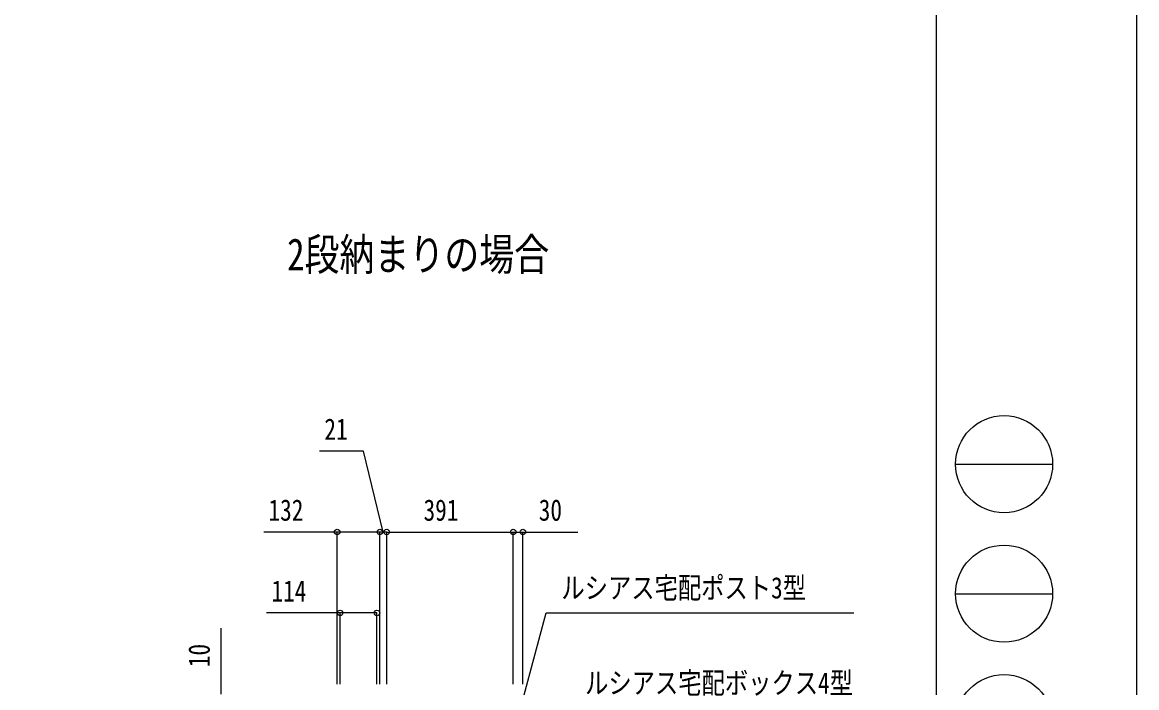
# Model space of a CAD drawing. Units: millimetres, scale not verified. Extents: x -8418 to 8410, y -5948 to 5940.
# Drawn here: x 4966 to 8410, y -1991 to 65 of the extents above; entities that cross this region are included whole.
import ezdxf
from ezdxf.enums import TextEntityAlignment as Align

# ---------------------------------------------------------------- set-up
doc = ezdxf.new("R2010")
doc.units = ezdxf.units.MM
doc.header["$LTSCALE"] = 30
for name, color, linetype in [('0-1_USER1', 3, 'Continuous'), ('0-5_YKK_D', 6, 'Continuous'), ('0-6_YKK_ZWAK', 7, 'Continuous')]:
    doc.layers.add(name, color=color, linetype=linetype)
doc.styles.add('ＭＳ ゴシック', font='')
doc.styles.get('ＭＳ ゴシック').set_extended_font_data('MS Gothic')

msp = doc.modelspace()

# ---------------------------------------------------------------- linework, layer by layer
at = {"layer": '0-5_YKK_D'}
for p, q in [((5939.04, -1979.8), (5939.04, -1508.8)), ((6071.04, -1509.8), (6037.04, -1509.8)), ((6071.04, -1979.8), (6071.04, -1508.8)), ((6071.04, -1979.8), (6071.04, -1508.8)), ((6092.04, -1509.8), (6071.04, -1509.8)), ((6092.04, -1509.8), (6071.04, -1509.8)), ((6092.04, -1979.8), (6092.04, -1508.8)), ((6092.04, -1979.8), (6092.04, -1508.8)), ((6092.04, -1509.8), (6126.04, -1509.8)), ((6092.04, -1509.8), (6483.04, -1509.8)), ((6483.04, -1979.8), (6483.04, -1508.8)), ((6483.04, -1979.8), (6483.04, -1508.8)), ((6513.04, -1979.8), (6513.04, -1508.8)), ((5948.04, -1979.8), (5948.04, -1758.8)), ((6062.04, -1979.8), (6062.04, -1758.8)), ((5580.04, -2010.3), (5580.04, -1806.7))]:
    msp.add_line(p, q, dxfattribs=at)
for points in [[(6081.54, -1509.8), (6020.04, -1259.8), (5884.44, -1259.8)], [(6071.04, -1509.8), (5939.04, -1509.8), (5711.84, -1509.8)], [(6483.04, -1509.8), (6513.04, -1509.8), (6682.64, -1509.8)], [(6062.04, -1759.8), (5948.04, -1759.8), (5720.84, -1759.8)], [(6470.46, -2187.8), (6479.26, -2154.96), (6585.14, -1759.8), (7535.59, -1759.8)]]:
    msp.add_lwpolyline(points, dxfattribs=at)
for centre in [(5939.04, -1509.8), (6071.04, -1509.8), (6071.04, -1509.8), (6092.04, -1509.8), (6092.04, -1509.8), (6483.04, -1509.8), (6483.04, -1509.8), (6513.04, -1509.8), (5948.04, -1759.8), (6062.04, -1759.8)]:
    msp.add_circle(centre, 8.5, dxfattribs=at)
at = {"layer": '0-6_YKK_ZWAK'}
for p, q in [((7790.04, 5549.7), (7790.04, -5050.3)), ((7850.04, -1300.3), (8150.04, -1300.3)), ((7850.04, -1700.3), (8150.04, -1700.3))]:
    msp.add_line(p, q, dxfattribs=at)
msp.add_lwpolyline([(-8410, -5940.3), (8410, -5940.3), (8410, 5939.7), (-8410, 5939.7)], close=True, dxfattribs=at)
for centre in [(8000.04, -1300.3), (8000.04, -1700.3), (8000.04, -2100.3)]:
    msp.add_circle(centre, 150, dxfattribs=at)

# ---------------------------------------------------------------- texts
at = {"layer": '0-1_USER1', "style": 'ＭＳ ゴシック', "width": 0.8}
msp.add_text('2段納まりの場合', height=98.97, dxfattribs=at).set_placement((5784.28, -731.3), align=Align.BOTTOM_LEFT)
at = {"layer": '0-5_YKK_D', "style": 'ＭＳ ゴシック', "width": 0.8}
for s, p in [('21', (5899.44, -1244.8)), ('132', (5726.84, -1494.8)), ('391', (6205.94, -1494.8)), ('30', (6562.04, -1494.8)), ('ルシアス宅配ポスト3型', (6632.01, -1734.93)), ('114', (5735.84, -1744.8)), ('ルシアス宅配ボックス4型', (6705.2, -2028.8))]:
    msp.add_text(s, height=65.98, dxfattribs=at).set_placement(p, align=Align.BOTTOM_LEFT)
msp.add_text('10', height=65.98, rotation=90, dxfattribs=at).set_placement((5565.04, -1927.3), align=Align.BOTTOM_LEFT)

doc.saveas('drawing.dxf')
